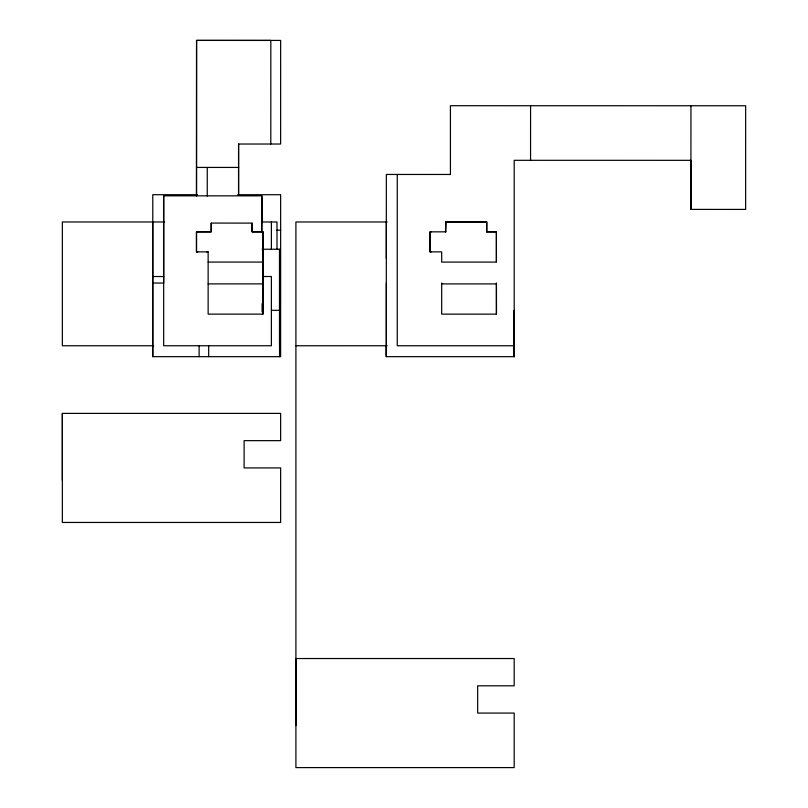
<?xml version="1.0" encoding="UTF-8"?>
<svg xmlns="http://www.w3.org/2000/svg" width="808" height="808" viewBox="0 0 808 808"><rect width="100%" height="100%" fill="white"/><g stroke="black" fill="none" stroke-linecap="round" stroke-linejoin="round"><path stroke-width="1.21" d="M62.347 480.467L62.347 413.393L280.639 413.393L280.639 440.653L244.117 440.653L244.117 467.923L280.639 467.923L280.639 522.453L62.347 522.453L62.347 413.393M237.744 194.718L280.649 194.728L280.639 356.671L152.773 356.661L152.783 194.708L197.354 194.708M152.773 283.042L163.681 283.042L163.681 195.829L261.832 195.849L261.762 231.835L261.832 195.849M197.718 231.835L196.485 231.835L196.485 251.884L208.141 251.874L208.141 314.13L262.933 314.13L262.923 311.615M196.496 194.708L196.526 40.41L280.649 40.42L280.629 144.026L238.582 144.026L238.572 194.718L238.582 144.026M196.516 196.041L196.597 40.4L270.832 40.42L270.811 144.026M199.121 356.661L199.121 345.753M207.252 196.051L207.262 167.428M208.666 356.661L208.666 345.753M211.211 223.21L211.211 231.835L196.496 231.846L196.496 251.884L197.718 251.884M252.096 223.19L252.096 231.846L262.863 231.835L262.883 262.075L208.141 262.075M261.752 231.835L262.842 231.835L262.933 314.13M262.873 311.949L262.853 231.835L262.883 304.424M271.377 249.238L271.377 221.978M276.993 249.238L276.993 221.978L261.762 221.978L261.792 198.536L261.782 222.897M279.548 356.671L279.548 249.238L262.105 249.238M295.91 725.614L295.91 658.54L514.191 658.54L514.191 685.81L477.669 685.81L477.669 713.07L514.191 713.07L514.191 767.6L295.91 767.6L295.91 221.978L387.234 221.978M397.263 174.457L397.243 345.763L514.201 345.763M441.683 283.012L441.683 314.14L496.476 314.14L496.435 282.972M445.461 231.846L445.844 221.978M445.834 231.846L445.864 221.958L486.749 222.008L486.729 231.846L486.729 221.958L445.461 221.978M450.43 174.558L450.43 105.717L745.653 105.757L745.643 209.413L690.931 209.403L690.931 160.327L514.201 160.307L514.201 356.671L386.285 356.661L386.345 174.457L450.43 174.467M496.405 314.14L496.405 283.901L441.713 283.901M530.563 160.307L530.573 105.777M690.931 209.403L690.941 105.797M431.28 231.846L430.048 231.846L430.038 251.884L441.703 251.884L441.713 262.085L496.405 262.095L496.405 231.856L486.759 231.846M196.566 167.428L238.643 167.428M164.64 221.978L62.347 221.978L62.347 345.753L153.672 345.753M276.871 230.209L280.649 230.209M445.854 231.846L430.038 231.846L430.038 251.884L431.27 251.884M196.496 231.835L211.211 231.835L211.221 223.069L252.096 223.109L252.096 231.835L261.832 231.835M486.729 231.846L496.405 231.856L496.415 261.772M206.818 251.884L208.141 251.884M152.773 276.518L163.671 276.518M262.863 276.508L271.377 276.508L271.377 345.753L163.681 345.753L163.681 195.859M208.141 283.891L262.893 283.891M262.873 303.768L262.105 303.768L262.105 311.949M271.377 310.312L279.538 310.312M295.9 345.753L387.234 345.763M386.335 258.479L386.345 221.978M386.355 345.43L386.365 356.661L386.335 283.053M279.548 249.248L279.548 345.753M152.773 221.988L152.783 356.661M514.201 356.671L514.211 310.322L514.191 356.671"/></g></svg>
